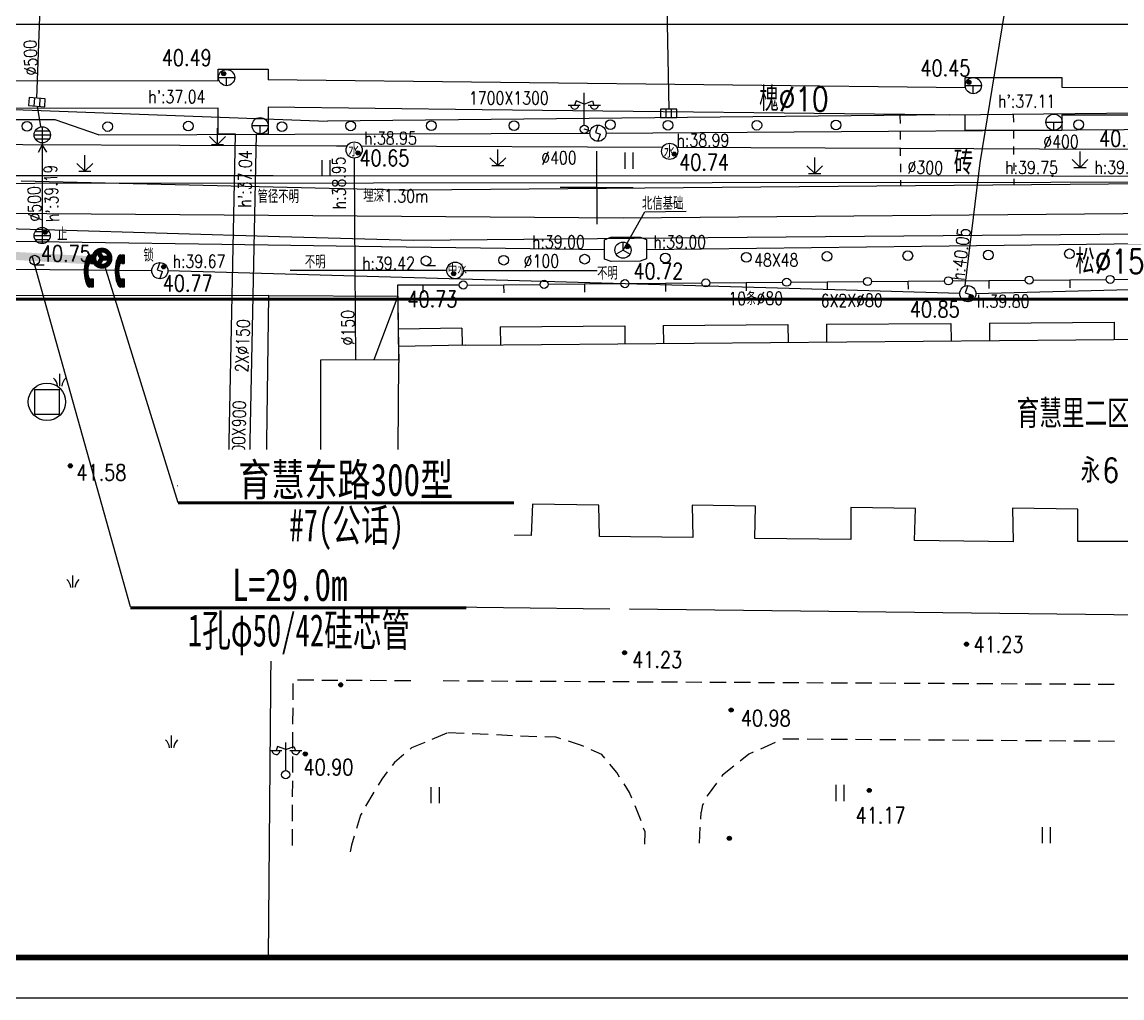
# Model space of a CAD drawing. Header units: inches. Extents: x 505347 to 508499, y 312634 to 313316.
# Drawn here: x 505518.2 to 505586.2, y 312661.5 to 312721.8 of the extents above; entities that cross this region are included whole.
import ezdxf
from ezdxf.enums import TextEntityAlignment as Align
from ezdxf.lldxf.tags import DXFTag

# ---------------------------------------------------------------- set-up
doc = ezdxf.new("R2010")
doc.units = ezdxf.units.IN
doc.header["$LTSCALE"] = 0.5
doc.header["$MEASUREMENT"] = 0
doc.linetypes.add('XX11', pattern=[2, 1, -1])
doc.linetypes.add('XX21', pattern=[3, 2, -1])
for name, color, linetype in [('BJ0', 7, 'Continuous'), ('BJ02', 7, 'Continuous'), ('BJ03', 7, 'Continuous'), ('BJ04', 7, 'Continuous'), ('BJ08', 7, 'Continuous'), ('BJ09', 7, 'Continuous'), ('BJ10', 7, 'Continuous'), ('BZ', 2, 'Continuous'), ('上水井', 4, 'Continuous'), ('上水注记', 4, 'Continuous'), ('上水管线', 4, 'Continuous'), ('上水高程表', 4, 'Continuous'), ('中水井', 151, 'Continuous'), ('中水注记', 151, 'Continuous'), ('中水管线', 151, 'Continuous'), ('中水高程表', 151, 'Continuous'), ('热力井', 40, 'Continuous'), ('热力注记', 40, 'Continuous'), ('热力管线', 40, 'Continuous'), ('热力高程表', 40, 'Continuous'), ('照明井', 193, 'Continuous'), ('照明管线', 193, 'Continuous'), ('燃气注记', 6, 'Continuous'), ('燃气管线', 6, 'Continuous'), ('燃气高程表', 6, 'Continuous'), ('电信井权属', 7, 'Continuous'), ('电信井（北信基础）', 3, 'Continuous'), ('电信注记', 3, 'Continuous'), ('电信管线', 3, 'Continuous'), ('电信规划位置', 1, 'Continuous'), ('电信高程表', 3, 'Continuous'), ('电力井', 1, 'Continuous'), ('电力注记', 1, 'Continuous'), ('电力管线', 1, 'Continuous'), ('电力高程表', 1, 'Continuous'), ('电话亭', 5, 'Continuous'), ('通信人井', 7, 'Continuous'), ('道路红线', 1, 'Continuous'), ('雨水井', 34, 'Continuous'), ('雨水注记', 34, 'Continuous'), ('雨水管线', 34, 'Continuous'), ('雨水高程表', 34, 'Continuous'), ('雨蓖子', 34, 'Continuous')]:
    doc.layers.add(name, color=color, linetype=linetype)
doc.styles.add('HZ', font='simplex.shx', dxfattribs={"bigfont": 'hztxt'})
doc.styles.get("Standard").update_dxf_attribs({"font": 'txt.shx', "bigfont": 'hztxt.shx'})
doc.styles.add('粗宋', font='', dxfattribs={"width": 0.75})
doc.styles.add('细等线', font='txt.shx', dxfattribs={"bigfont": 'ht.shx'})
doc.styles.get('粗宋').set_extended_font_data('SimSun')
doc.linetypes.add('1152', pattern='A,15,-0.9,[138,ltypeshp.shx,S=1,R=0,X=0,Y=-0.5],-0.7,[138,ltypeshp.shx,S=1,R=0,X=0,Y=-0.5],-0.9,0', length=17.5)
tags = doc.linetypes.add('DL', pattern='A,15,-4.925,[130,ltypeshp.shx,S=0.5,R=330,X=-0.15,Y=0.433],0,[130,ltypeshp.shx,S=0.4,R=90,X=0,Y=0],-0.15,[130,ltypeshp.shx,S=0.5,R=150,X=0,Y=-0.433],-4.925,15', length=40).pattern_tags.tags
tags[32:33] = [DXFTag(74, 4), DXFTag(75, 0), DXFTag(340, '0'), DXFTag(46, 1.0), DXFTag(50, 0.0), DXFTag(44, 0.0), DXFTag(45, 0.0)]
tags[30:31] = [DXFTag(74, 4), DXFTag(75, 0), DXFTag(340, '0'), DXFTag(46, 1.0), DXFTag(50, 0.0), DXFTag(44, 0.0), DXFTag(45, 0.0)]
tags[4:5] = [DXFTag(74, 4), DXFTag(75, 0), DXFTag(340, '0'), DXFTag(46, 1.0), DXFTag(50, 0.0), DXFTag(44, 0.0), DXFTag(45, 0.0)]
tags = doc.linetypes.add('DX', pattern='A,15,-5,[130,ltypeshp.shx,S=1,R=330,X=0,Y=0],-5,15', length=40).pattern_tags.tags
tags[16:17] = [DXFTag(74, 4), DXFTag(75, 0), DXFTag(340, '0'), DXFTag(46, 1.0), DXFTag(50, 0.0), DXFTag(44, 0.0), DXFTag(45, 0.0)]
tags[14:15] = [DXFTag(74, 4), DXFTag(75, 0), DXFTag(340, '0'), DXFTag(46, 1.0), DXFTag(50, 0.0), DXFTag(44, 0.0), DXFTag(45, 0.0)]
tags[4:5] = [DXFTag(74, 4), DXFTag(75, 0), DXFTag(340, '0'), DXFTag(46, 1.0), DXFTag(50, 0.0), DXFTag(44, 0.0), DXFTag(45, 0.0)]
tags = doc.linetypes.add('SS', pattern='A,15,-1.9,[130,ltypeshp.shx,S=1,R=330,X=0,Y=0],-1.2,[130,ltypeshp.shx,S=1,R=330,X=0,Y=0],-1.9,15', length=35).pattern_tags.tags
tags[24:25] = [DXFTag(74, 4), DXFTag(75, 0), DXFTag(340, '0'), DXFTag(46, 1.0), DXFTag(50, 0.0), DXFTag(44, 0.0), DXFTag(45, 0.0)]
tags[22:23] = [DXFTag(74, 4), DXFTag(75, 0), DXFTag(340, '0'), DXFTag(46, 1.0), DXFTag(50, 0.0), DXFTag(44, 0.0), DXFTag(45, 0.0)]
tags[4:5] = [DXFTag(74, 4), DXFTag(75, 0), DXFTag(340, '0'), DXFTag(46, 1.0), DXFTag(50, 0.0), DXFTag(44, 0.0), DXFTag(45, 0.0)]
tags = doc.linetypes.add('TRQZ', pattern='A,15,[130,ltypeshp.shx,S=0.6,R=0,X=0,Y=0],-2.5,[133,ltypeshp.shx,S=0.05,R=0,X=0,Y=0],-2.5,[130,ltypeshp.shx,S=0.6,R=0,X=0,Y=0],15', length=35).pattern_tags.tags
tags[28:29] = [DXFTag(74, 4), DXFTag(75, 0), DXFTag(340, '0'), DXFTag(46, 1.0), DXFTag(50, 0.0), DXFTag(44, 0.0), DXFTag(45, 0.0)]

# ---------------------------------------------------------------- blocks, each defined once
blk = doc.blocks.new('B5461')
for q in [(-0.866025, -0.5), (0, 1), (0.866025, -0.5)]:
    blk.add_line((0, 0), q)
blk.add_circle((0, 0), 1)
blk = doc.blocks.new('941')
for p, q in [((-0.5, -1), (-0.5, 1)), ((0.5, -1), (0.5, 1))]:
    blk.add_line(p, q)
blk = doc.blocks.new('BC112')
for p, q in [((-0.49, -0.99), (-0.49, 1.01)), ((0.51, -0.99), (0.51, 1.01))]:
    blk.add_line(p, q)
blk = doc.blocks.new('B954')
at = {"linetype": 'Continuous'}
for p, q in [((0, 0), (0, 2)), ((0, 0), (-0.978957, 0.978957)), ((-0.75, 0), (0.75, 0)), ((0, 0), (0.978957, 0.978957))]:
    blk.add_line(p, q, dxfattribs=at)
blk = doc.blocks.new('B8211')
blk.add_hatch(color=256).paths.add_polyline_path([(0.25, 0, 1), (-0.25, 0, 1)])
blk.add_circle((0, 0), 0.25)
blk = doc.blocks.new('B5502')
blk.add_circle((0, 0), 1)
at = {"style": '细等线'}
blk.add_text('水', height=1.5, dxfattribs=at).set_placement((-0.74, -0.79))
blk = doc.blocks.new('B552')
for p, q in [((0.984668, 0.518566), (-1.015332, 0.518566)), ((-1.015332, 0.518566), (-1.015332, -0.481434)), ((0.984668, -0.481434), (0.984668, 0.518566)), ((-1.015332, -0.481434), (0.984668, -0.481434))]:
    blk.add_line(p, q)
at = {"linetype": 'Continuous'}
for p, q in [((-0.348666, -0.481434), (-0.348666, 0.518566)), ((0.318001, -0.481434), (0.318001, 0.518566))]:
    blk.add_line(p, q, dxfattribs=at)
blk = doc.blocks.new('BC028')
for p, q in [((0, 0.5), (0, 4.5)), ((-1.98, 3), (-0.49, 3)), ((-0.99, 3.5), (-1.19, 3)), ((0, 3.1), (-0.99, 3.5)), ((0, 3.1), (1, 3.5)), ((0.5, 3), (2, 3)), ((1, 3.5), (1.2, 3))]:
    blk.add_line(p, q)
blk.add_circle((0, 0), 0.5)
for centre in [(-1.19, 3), (1.25, 3)]:
    blk.add_arc(centre, 0.5, 179, 0)
blk = doc.blocks.new('B547')
at = {"linetype": 'Continuous'}
for p, q in [((0, 1), (-0.31427, 0.111111)), ((-0.31427, 0.111111), (0.31427, -0.111111)), ((0, -1), (0.31427, -0.111111))]:
    blk.add_line(p, q, dxfattribs=at)
blk.add_circle((0, 0), 1)
blk = doc.blocks.new('B545')
for p, q in [((-1, 0), (1, 0)), ((0, -1), (0, 0))]:
    blk.add_line(p, q)
blk.add_circle((0, 0), 1)
blk = doc.blocks.new('MB9389')
blk.add_lwpolyline([(0, 0), (0, 1.5)])
for centre, start, end in [((-1.856822, -0.19892), 7.057156, 46.873753), ((1.856822, -0.19892), 133.126247, 172.942844)]:
    blk.add_arc(centre, 1.619088, start, end)
blk = doc.blocks.new('35213')
for p, q in [((-1.98, 3), (-0.49, 3)), ((-0.99, 3.5), (-1.19, 3)), ((0, 3.1), (-0.99, 3.5)), ((0, 0.5), (0, 4)), ((0, 3.1), (1, 3.5)), ((0.5, 3), (2, 3)), ((1, 3.5), (1.2, 3))]:
    blk.add_line(p, q)
blk.add_circle((0, 0), 0.5)
for centre in [(-1.19, 3), (1.25, 3)]:
    blk.add_arc(centre, 0.5, 179, 0)
blk = doc.blocks.new('DHT')
for p, q in [((-0.234, 0.739), (-0.277, 0.603)), ((-0.183, 0.85), (-0.234, 0.739)), ((-0.125, 0.932), (-0.183, 0.85)), ((-0.064, 0.983), (-0.125, 0.932)), ((0, 1), (-0.064, 0.983)), ((0, 1), (0, 0.473)), ((0.06, 1), (0.06, 0.473)), ((0.06, 1), (0.21, 1)), ((0.21, 1), (0.21, 0.473)), ((-0.334, 0.274), (-0.346, 0.092)), ((-0.346, 0.092), (-0.346, -0.092)), ((-0.311, 0.446), (-0.334, 0.274)), ((-0.277, 0.603), (-0.311, 0.446)), ((-0.128, 0.129), (-0.133, 0.044)), ((-0.133, 0.044), (-0.133, -0.044)), ((-0.119, 0.211), (-0.128, 0.129)), ((-0.106, 0.285), (-0.119, 0.211)), ((-0.09, 0.349), (-0.106, 0.285)), ((-0.07, 0.402), (-0.09, 0.349)), ((-0.048, 0.441), (-0.07, 0.402)), ((-0.024, 0.465), (-0.048, 0.441)), ((0, 0.473), (-0.024, 0.465)), ((0.06, 0.473), (0.21, 0.473)), ((-0.346, -0.092), (-0.334, -0.274)), ((-0.334, -0.274), (-0.311, -0.446)), ((-0.311, -0.446), (-0.277, -0.603)), ((-0.277, -0.603), (-0.234, -0.739)), ((-0.133, -0.044), (-0.128, -0.129)), ((-0.128, -0.129), (-0.119, -0.211)), ((-0.119, -0.211), (-0.106, -0.285)), ((-0.106, -0.285), (-0.09, -0.349)), ((-0.09, -0.349), (-0.07, -0.402)), ((-0.07, -0.402), (-0.048, -0.441)), ((-0.048, -0.441), (-0.024, -0.465)), ((-0.024, -0.465), (0, -0.473)), ((0, -0.473), (0, -1)), ((0.06, -0.473), (0.06, -1)), ((0.06, -0.473), (0.21, -0.473)), ((0.21, -0.473), (0.21, -1)), ((-0.234, -0.739), (-0.183, -0.85)), ((-0.183, -0.85), (-0.125, -0.932)), ((-0.125, -0.932), (-0.064, -0.983)), ((-0.064, -0.983), (0, -1)), ((0.21, -1), (0.06, -1))]:
    blk.add_line(p, q)
at = {"linetype": 'Continuous'}
for points in [[(-0.234, 0.739), (-0.277, 0.603), (0, 0.473)], [(-0.183, 0.85), (-0.234, 0.739), (0, 0.473)], [(-0.125, 0.932), (-0.183, 0.85), (0, 0.473)], [(-0.064, 0.983), (-0.125, 0.932), (0, 0.473)], [(0, 1), (-0.064, 0.983), (0, 0.473)], [(0.06, 1), (0.06, 0.473), (0.21, 0.473)], [(0.21, 0.473), (0.21, 1), (0.06, 1)], [(-0.334, 0.274), (-0.346, 0.092), (-0.119, 0.211)], [(-0.119, 0.211), (-0.346, 0.092), (-0.128, 0.129)], [(-0.128, 0.129), (-0.346, 0.092), (-0.133, 0.044)], [(-0.346, 0.092), (-0.346, -0.092), (-0.133, 0.044)], [(-0.133, 0.044), (-0.346, -0.092), (-0.133, -0.044)], [(-0.311, 0.446), (-0.334, 0.274), (-0.048, 0.441)], [(-0.048, 0.441), (-0.334, 0.274), (-0.07, 0.402)], [(-0.07, 0.402), (-0.334, 0.274), (-0.09, 0.349)], [(-0.09, 0.349), (-0.334, 0.274), (-0.106, 0.285)], [(-0.106, 0.285), (-0.334, 0.274), (-0.119, 0.211)], [(-0.277, 0.603), (-0.311, 0.446), (0, 0.473)], [(0, 0.473), (-0.311, 0.446), (-0.024, 0.465)], [(-0.024, 0.465), (-0.311, 0.446), (-0.048, 0.441)], [(-0.133, -0.044), (-0.346, -0.092), (-0.128, -0.129)], [(-0.346, -0.092), (-0.334, -0.274), (-0.128, -0.129)], [(-0.128, -0.129), (-0.334, -0.274), (-0.119, -0.211)], [(-0.119, -0.211), (-0.334, -0.274), (-0.106, -0.285)], [(-0.334, -0.274), (-0.311, -0.446), (-0.106, -0.285)], [(-0.106, -0.285), (-0.311, -0.446), (-0.09, -0.349)], [(-0.09, -0.349), (-0.311, -0.446), (-0.07, -0.402)], [(-0.07, -0.402), (-0.311, -0.446), (-0.048, -0.441)], [(-0.048, -0.441), (-0.311, -0.446), (-0.024, -0.465)], [(-0.311, -0.446), (-0.277, -0.603), (-0.024, -0.465)], [(-0.024, -0.465), (-0.277, -0.603), (0, -0.473)], [(0, -0.473), (-0.277, -0.603), (0, -1)], [(-0.277, -0.603), (-0.234, -0.739), (0, -1)], [(0.21, -0.473), (0.06, -0.473), (0.21, -1)], [(0.06, -0.473), (0.06, -1), (0.21, -1)], [(-0.234, -0.739), (-0.183, -0.85), (0, -1)], [(-0.183, -0.85), (-0.125, -0.932), (0, -1)], [(-0.125, -0.932), (-0.064, -0.983), (0, -1)]]:
    blk.add_solid(points, dxfattribs=at)
blk = doc.blocks.new('B5422')
at = {"linetype": 'Continuous'}
for p, q in [((-1, 0), (1, 0)), ((-0.866025, 0.5), (0.866025, 0.5)), ((0, 1), (0, -1)), ((-0.866025, -0.5), (0.866025, -0.5))]:
    blk.add_line(p, q, dxfattribs=at)
blk.add_circle((0, 0), 1, dxfattribs=at)
blk = doc.blocks.new('53214')
blk.add_circle((0, 0), 0.1)
for tag in ['路号', '线号', '点号']:
    blk.add_attdef(tag, (0, 0), '', height=0.00001)
blk = doc.blocks.new('111111')
for p, q in [((518343.576, 303505.111), (518748.576, 303505.111)), ((518331.076, 303502.611), (518751.076, 303502.611))]:
    blk.add_line(p, q)
at = {"const_width": 0.35}
blk.add_lwpolyline([(518343.576, 303648.561), (518748.576, 303648.561), (518748.576, 303505.111), (518343.576, 303505.111)], close=True, dxfattribs=at)
blk = doc.blocks.new('5656')
at = {"layer": '通信人井', "color": 0, "const_width": 0.6, "elevation": -9959.29}
blk.add_lwpolyline([(513203.83, 303411.73), (513203.83, 303411.8), (513203.82, 303411.86), (513203.81, 303411.92), (513203.79, 303411.98), (513203.77, 303412.04), (513203.75, 303412.1), (513203.72, 303412.16), (513203.69, 303412.21), (513203.66, 303412.26), (513203.62, 303412.32), (513203.58, 303412.36), (513203.54, 303412.41), (513203.5, 303412.45), (513203.45, 303412.49), (513203.4, 303412.53), (513203.34, 303412.56), (513203.29, 303412.6), (513203.23, 303412.62), (513203.17, 303412.65), (513203.11, 303412.67), (513203.05, 303412.68), (513202.99, 303412.69), (513202.93, 303412.7), (513202.87, 303412.71), (513202.8, 303412.71), (513202.74, 303412.7), (513202.68, 303412.69), (513202.62, 303412.68), (513202.56, 303412.67), (513202.5, 303412.65), (513202.44, 303412.63), (513202.38, 303412.6), (513202.33, 303412.57), (513202.27, 303412.54), (513202.22, 303412.5), (513202.17, 303412.46), (513202.13, 303412.42), (513202.08, 303412.37), (513202.04, 303412.32), (513202.01, 303412.27), (513201.97, 303412.22), (513201.94, 303412.16), (513201.92, 303412.11), (513201.89, 303412.05), (513201.87, 303411.99), (513201.86, 303411.93), (513201.84, 303411.87), (513201.84, 303411.8), (513201.83, 303411.74), (513201.83, 303411.68), (513201.84, 303411.62), (513201.84, 303411.55), (513201.85, 303411.49), (513201.87, 303411.43), (513201.89, 303411.37), (513201.91, 303411.31), (513201.94, 303411.26), (513201.97, 303411.2), (513202, 303411.15), (513202.04, 303411.1), (513202.08, 303411.05), (513202.12, 303411), (513202.17, 303410.96), (513202.22, 303410.92), (513202.27, 303410.88), (513202.32, 303410.85), (513202.37, 303410.82), (513202.43, 303410.79), (513202.49, 303410.77), (513202.55, 303410.75), (513202.61, 303410.73), (513202.67, 303410.72), (513202.73, 303410.71), (513202.8, 303410.71), (513202.86, 303410.71), (513202.92, 303410.71), (513202.98, 303410.72), (513203.05, 303410.73), (513203.11, 303410.74), (513203.17, 303410.76), (513203.22, 303410.79), (513203.28, 303410.81), (513203.34, 303410.84), (513203.39, 303410.88), (513203.44, 303410.91), (513203.49, 303410.95), (513203.54, 303411), (513203.58, 303411.04), (513203.62, 303411.09), (513203.66, 303411.14), (513203.69, 303411.19), (513203.72, 303411.25), (513203.75, 303411.3), (513203.77, 303411.36), (513203.79, 303411.42), (513203.81, 303411.48), (513203.82, 303411.55), (513203.83, 303411.61), (513203.83, 303411.67)], close=True, dxfattribs=at)
for points in [[(513203.78, 303411.7), (513202.83, 303411.71), (513202.35, 303412.52)], [(513202.83, 303411.71), (513202.34, 303410.89)]]:
    blk.add_lwpolyline(points, dxfattribs=at)
blk = doc.blocks.new('A$C23F021E1')
at = {"color": 255}
blk.add_wipeout([(0, 6.569), (20.762, 6.569), (20.762, 0), (0, 0)], dxfattribs=at).dxf.layer = 'BZ'
at = {"layer": 'BZ', "color": 0, "const_width": 0.2}
blk.add_lwpolyline([(0, 3.285), (20.762, 3.285)], dxfattribs=at)
at = {"layer": 'BZ', "style": '粗宋', "width": 0.75, "flags": 8}
for tag, p in [('X=', (10.365, 3.712)), ('Y=', (10.426, 0.898))]:
    blk.add_attdef(tag, text='', height=2, dxfattribs=at).set_placement(p, align=Align.CENTER)

msp = doc.modelspace()

# ---------------------------------------------------------------- linework, layer by layer
for p, q in [((505518.948, 312699.11), (505520.48, 312699.11)), ((505518.948, 312697.578), (505518.948, 312699.11)), ((505520.48, 312697.578), (505520.48, 312699.11)), ((505518.948, 312697.578), (505520.48, 312697.578))]:
    msp.add_line(p, q)
at = {"const_width": 0.5, "elevation": 82.3}
msp.add_lwpolyline([(505496.469, 312708.608), (505522.615, 312707.083)], dxfattribs=at)
at = {"color": 1, "const_width": 0.2, "elevation": 82.3}
msp.add_lwpolyline([(505828.45, 312704.696), (505428.806, 312704.696)], dxfattribs=at)
msp.add_circle((505519.704, 312698.35), 1.157)
at = {"layer": 'BJ0'}
for q in [(505553.696, 312713.84, 82.3), (505551.446, 312711.59, 82.3), (505553.696, 312709.34, 82.3), (505555.946, 312711.59, 82.3)]:
    msp.add_line((505553.696, 312711.59, 82.3), q, dxfattribs=at)
at = {"layer": 'BJ02', "linetype": 'Continuous'}
for p, q in [((505541.386, 312690.191, 82.3), (505541.454, 312700.784, 82.3)), ((505549.734, 312692.033, 82.3), (505549.639, 312690.096, 82.3)), ((505553.829, 312691.97, 82.3), (505549.734, 312692.033, 82.3)), ((505553.86, 312690.033, 82.3), (505553.829, 312691.97, 82.3)), ((505559.606, 312691.97, 82.3), (505559.637, 312689.97, 82.3)), ((505563.51, 312691.906, 82.3), (505559.606, 312691.97, 82.3)), ((505563.478, 312689.906, 82.3), (505563.51, 312691.906, 82.3)), ((505569.414, 312691.811, 82.3), (505569.414, 312689.843, 82.3)), ((505573.414, 312691.748, 82.3), (505569.414, 312691.811, 82.3)), ((505573.35, 312689.78, 82.3), (505573.414, 312691.748, 82.3)), ((505579.413, 312691.78, 82.3), (505579.445, 312689.685, 82.3)), ((505583.444, 312691.716, 82.3), (505579.413, 312691.78, 82.3)), ((505583.444, 312689.716, 82.3), (505583.444, 312691.716, 82.3)), ((505549.639, 312690.096, 82.3), (505541.386, 312690.191, 82.3)), ((505559.637, 312689.97, 82.3), (505553.86, 312690.033, 82.3)), ((505569.414, 312689.843, 82.3), (505563.478, 312689.906, 82.3)), ((505579.445, 312689.685, 82.3), (505573.35, 312689.78, 82.3)), ((505590.205, 312689.717, 82.3), (505583.444, 312689.716, 82.3)), ((505533.164, 312685.334, 82.3), (505533.164, 312685.334, 82.3))]:
    msp.add_line(p, q, dxfattribs=at)
at = {"layer": 'BJ02', "linetype": 'Continuous', "elevation": 82.3}
for points in [[(505555.691, 312705.657), (505560.191, 312705.696)], [(505560.691, 312705.7), (505565.191, 312705.739)], [(505562.941, 312705.72), (505562.945, 312705.22)], [(505565.691, 312705.744), (505570.19, 312705.783)], [(505567.94, 312705.763), (505567.945, 312705.263)], [(505570.69, 312705.787), (505575.19, 312705.826)], [(505572.94, 312705.806), (505572.945, 312705.306)], [(505575.69, 312705.83), (505580.19, 312705.869)], [(505577.94, 312705.85), (505577.944, 312705.35)], [(505580.69, 312705.873), (505585.19, 312705.912)], [(505582.94, 312705.893), (505582.944, 312705.393)], [(505585.69, 312705.917), (505590.19, 312705.956)], [(505541.39, 312704.89), (505541.393, 312705.588), (505545.195, 312705.572)], [(505542.945, 312705.582), (505542.943, 312705.082)], [(505545.691, 312705.57), (505550.191, 312705.609)], [(505547.941, 312705.59), (505547.946, 312705.09)], [(505550.691, 312705.614), (505555.191, 312705.653)], [(505552.941, 312705.633), (505552.945, 312705.133)], [(505557.941, 312705.676), (505557.945, 312705.176)]]:
    msp.add_lwpolyline(points, dxfattribs=at)
at = {"layer": 'BJ02', "linetype": 'Continuous', "elevation": 82.3, "flags": 128}
for points in [[(505533.419, 312704.923), (505512.691, 312704.891)], [(505541.39, 312704.888), (505539.926, 312700.954)], [(505533.164, 312685.334), (505536.624, 312693.334)], [(505533.577, 312685.334), (505533.387, 312663.999)], [(505541.354, 312685.715), (505554.513, 312685.56)], [(505555.713, 312685.546), (505592.713, 312685.113), (505592.713, 312682.669), (505603.696, 312682.744)]]:
    msp.add_lwpolyline(points, dxfattribs=at)
at = {"layer": 'BJ02', "linetype": 'Continuous', "elevation": 82.3}
msp.add_lwpolyline([(505533.164, 312685.334), (505533.419, 312704.923), (505541.39, 312704.89), (505541.414, 312702.856), (505541.45, 312700.952), (505536.625, 312700.922), (505536.624, 312689.239), (505541.386, 312689.239), (505541.354, 312685.397)], close=True, dxfattribs=at)
at = {"layer": 'BJ02'}
for points, elevation in [([(505541.393, 312703.955), (505541.454, 312700.784)], 82.3), ([(505547.733, 312702.986), (505555.435, 312703.042)], 123.797), ([(505547.733, 312702.986), (505547.742, 312701.874)], 123.797), ([(505555.435, 312703.042), (505555.445, 312701.942)], 123.797), ([(505557.815, 312703.063), (505565.518, 312703.119)], 123.797), ([(505557.815, 312703.063), (505557.825, 312701.963)], 123.797), ([(505565.518, 312703.119), (505565.527, 312702.03)], 123.797), ([(505567.898, 312703.14), (505575.6, 312703.196)], 123.797), ([(505567.898, 312703.14), (505567.907, 312702.051)], 123.797), ([(505575.6, 312703.196), (505575.61, 312702.118)], 123.797), ([(505577.98, 312703.216), (505585.683, 312703.272)], 123.797), ([(505577.98, 312703.216), (505577.99, 312702.139)], 123.797), ([(505585.683, 312703.272), (505585.692, 312702.207)], 123.797), ([(505545.353, 312702.907), (505541.414, 312702.831)], 124.406), ([(505545.353, 312702.907), (505545.374, 312701.852)], 124.406), ([(505545.572, 312701.855), (505541.434, 312701.776)], 123.726), ([(505545.572, 312701.855), (505592.757, 312702.269)], 123.726)]:
    msp.add_lwpolyline(points, dxfattribs=dict(at, elevation=elevation))
at = {"layer": 'BJ02', "linetype": 'Continuous'}
for centre in [(505545.445, 312705.571, 82.3), (505550.441, 312705.611, 82.3), (505555.441, 312705.655, 82.3), (505560.441, 312705.698, 82.3), (505565.441, 312705.741, 82.3), (505570.44, 312705.785, 82.3), (505575.44, 312705.828, 82.3), (505580.44, 312705.871, 82.3), (505585.44, 312705.915, 82.3)]:
    msp.add_circle(centre, 0.25, dxfattribs=at)
at = {"layer": 'BJ04'}
for points, elevation in [([(505512.126, 312716.623), (505537.044, 312715.707)], 82.3), ([(505575.481, 312716.084), (505537.044, 312715.707)], 122.749)]:
    msp.add_lwpolyline(points, dxfattribs=dict(at, elevation=elevation))
at = {"layer": 'BJ04', "elevation": 122.749}
msp.add_lwpolyline([(505575.481, 312716.084), (505622.171, 312716.591, -0.230021), (505624.89, 312715.306, -0.175645), (505625.966, 312712.158)], format="xyb", dxfattribs=at)
at = {"layer": 'BJ04', "linetype": 'XX11', "elevation": 122.749}
for points in [[(505572.446, 312716.054), (505572.484, 312711.691)], [(505579.453, 312716.127), (505579.491, 312711.752)]]:
    msp.add_lwpolyline(points, dxfattribs=at)
at = {"layer": 'BJ04', "linetype": 'Continuous'}
for points, elevation in [([(505518.111, 312712.013), (505542.339, 312711.428)], 123.079), ([(505625.966, 312712.158), (505542.339, 312711.428)], 122.749), ([(505520.19, 312708.953), (505512.579, 312709.17)], 82.3), ([(505534.079, 312708.556), (505520.19, 312708.953)], 82.3), ([(505542.366, 312708.32), (505534.079, 312708.556)], 82.3), ([(505560.575, 312708.479), (505542.366, 312708.32)], 122.852), ([(505625.994, 312709.05), (505560.575, 312708.479)], 122.852)]:
    msp.add_lwpolyline(points, dxfattribs=dict(at, elevation=elevation))
at = {"layer": 'BJ04', "linetype": 'XX21', "elevation": 82.3, "flags": 128}
for points in [[(505534.909, 312680.93), (505534.904, 312679.93)], [(505536.197, 312681.136), (505535.197, 312681.141)], [(505537.541, 312681.128), (505536.697, 312681.133)], [(505539.197, 312681.12), (505537.541, 312681.128)], [(505540.697, 312681.112), (505539.697, 312681.117)], [(505542.197, 312681.104), (505541.197, 312681.109)], [(505545.197, 312681.088), (505544.197, 312681.093)], [(505546.697, 312681.08), (505545.697, 312681.085)], [(505548.196, 312681.072), (505547.197, 312681.077)], [(505549.696, 312681.064), (505548.696, 312681.069)], [(505551.196, 312681.056), (505550.196, 312681.061)], [(505552.696, 312681.048), (505551.696, 312681.053)], [(505554.196, 312681.04), (505553.196, 312681.045)], [(505555.696, 312681.032), (505554.696, 312681.037)], [(505557.196, 312681.024), (505556.196, 312681.029)], [(505558.696, 312681.016), (505557.696, 312681.021)], [(505560.196, 312681.008), (505559.196, 312681.013)], [(505561.696, 312681), (505560.696, 312681.005)], [(505563.196, 312680.992), (505562.196, 312680.997)], [(505564.696, 312680.984), (505563.696, 312680.989)], [(505566.196, 312680.976), (505565.196, 312680.981)], [(505567.696, 312680.968), (505566.696, 312680.973)], [(505569.196, 312680.96), (505568.196, 312680.965)], [(505570.696, 312680.952), (505569.696, 312680.957)], [(505572.196, 312680.944), (505571.196, 312680.949)], [(505573.696, 312680.936), (505572.696, 312680.941)], [(505575.196, 312680.928), (505574.196, 312680.933)], [(505578.196, 312680.912), (505575.196, 312680.928)], [(505579.696, 312680.904), (505578.696, 312680.909)], [(505581.196, 312680.896), (505580.196, 312680.901)], [(505582.696, 312680.888), (505581.696, 312680.893)], [(505584.196, 312680.88), (505583.196, 312680.885)], [(505585.696, 312680.872), (505584.696, 312680.877)], [(505534.901, 312679.43), (505534.896, 312678.43)], [(505534.894, 312677.93), (505534.889, 312676.93)], [(505543.52, 312677.492), (505544.441, 312677.881)], [(505544.496, 312677.905), (505545.495, 312677.862)], [(505545.994, 312677.84), (505546.993, 312677.797)], [(505543.06, 312677.297), (505542.242, 312676.952), (505542.156, 312676.879)], [(505547.493, 312677.776), (505548.492, 312677.733)], [(505548.991, 312677.712), (505549.991, 312677.669)], [(505551.474, 312677.519), (505551.162, 312677.619), (505550.49, 312677.647)], [(505552.896, 312677.045), (505552.749, 312677.112), (505551.95, 312677.367)], [(505563.834, 312676.907), (505564.744, 312677.321)], [(505565.2, 312677.524), (505566.2, 312677.518)], [(505566.7, 312677.514), (505567.7, 312677.507)], [(505568.2, 312677.504), (505569.2, 312677.497)], [(505569.7, 312677.493), (505570.7, 312677.486)], [(505571.2, 312677.483), (505572.2, 312677.476)], [(505572.7, 312677.473), (505573.7, 312677.466)], [(505574.2, 312677.462), (505577.2, 312677.442)], [(505577.2, 312677.442), (505578.2, 312677.435)], [(505578.7, 312677.431), (505579.7, 312677.424)], [(505580.2, 312677.421), (505581.2, 312677.414)], [(505581.7, 312677.41), (505582.7, 312677.404)], [(505583.2, 312677.4), (505584.2, 312677.393)], [(505584.7, 312677.39), (505585.7, 312677.383)], [(505541.775, 312676.555), (505541.195, 312676.063), (505541.051, 312675.873)], [(505554.19, 312676.332), (505554.019, 312676.54), (505553.352, 312676.84)], [(505563.379, 312676.7), (505563.097, 312676.572), (505562.559, 312676.14)], [(505534.887, 312676.43), (505534.882, 312675.43)], [(505555.115, 312675.154), (505554.939, 312675.429), (505554.509, 312675.947)], [(505562.169, 312675.826), (505561.478, 312675.271), (505561.41, 312675.18)], [(505540.748, 312675.474), (505540.401, 312675.016), (505540.186, 312674.649)], [(505534.879, 312674.93), (505534.874, 312673.93)], [(505555.863, 312673.86), (505555.733, 312674.191), (505555.385, 312674.733)], [(505561.11, 312674.78), (505560.526, 312674.001), (505560.514, 312673.978)], [(505539.428, 312673.355), (505539.933, 312674.218)], [(505534.872, 312673.43), (505534.867, 312672.43)], [(505556.047, 312673.394), (505556.414, 312672.464)], [(505560.291, 312673.531), (505560.24, 312673.429), (505560.147, 312672.98)], [(505539.175, 312672.924), (505539.099, 312672.793), (505538.847, 312671.982)], [(505560.044, 312671.062), (505560.147, 312672.98)], [(505534.865, 312671.93), (505534.86, 312670.93)], [(505556.673, 312671.016), (505556.685, 312671.778), (505556.597, 312671.999)], [(505538.699, 312671.505), (505538.528, 312670.952), (505538.462, 312670.536)]]:
    msp.add_lwpolyline(points, dxfattribs=at)
at = {"layer": 'BJ09', "linetype": 'Continuous', "flags": 128}
for points, elevation in [([(505518.937, 312706.81), (505519.537, 312706.81)], 82.3), ([(505543.139, 312706.767), (505543.739, 312706.767)], 122.437)]:
    msp.add_lwpolyline(points, dxfattribs=dict(at, elevation=elevation))
at = {"layer": 'BJ09', "linetype": 'Continuous'}
for centre in [(505518.475, 312715.378, 82.3), (505523.466, 312715.364, 82.3), (505528.449, 312715.392, 82.3), (505534.232, 312715.355, 82.3), (505538.487, 312715.406, 82.3), (505543.476, 312715.414, 82.3), (505548.587, 312715.423, 82.3), (505554.54, 312715.483, 82.3), (505558.102, 312715.447, 82.3), (505563.598, 312715.448, 82.3), (505568.485, 312715.456, 82.3), (505583.494, 312715.482, 82.3), (505577.911, 312707.42, 82.3), (505582.926, 312707.498, 82.3), (505518.942, 312707.106, 82.3), (505543.144, 312707.063, 122.437), (505547.944, 312707.104, 82.3), (505552.949, 312707.166, 82.3), (505557.934, 312707.236, 82.3), (505562.941, 312707.281, 82.3), (505567.937, 312707.336, 82.3), (505572.932, 312707.381, 82.3)]:
    msp.add_circle(centre, 0.3, dxfattribs=at)
at = {"layer": '上水管线', "linetype": 'SS', "ltscale": 0.6, "elevation": 82.3}
for points in [[(505508.502, 312714.305), (505537.618, 312714.179)], [(505537.618, 312714.179), (505538.276, 312714.176)], [(505538.703, 312714.164), (505538.703, 312714.175)], [(505539.13, 312714.173), (505557.78, 312714.093)], [(505558.636, 312714.089), (505577.012, 312714.01)], [(505577.012, 312714.01), (505581.079, 312713.992)], [(505581.079, 312713.992), (505589.088, 312713.958)], [(505538.705, 312713.415), (505538.73, 312709.48)], [(505538.73, 312709.48), (505538.784, 312700.935)]]:
    msp.add_lwpolyline(points, dxfattribs=at)
at = {"layer": '中水井'}
msp.add_circle((505544.941, 312706.472, 82.3), 0.515, dxfattribs=at)
at = {"layer": '中水管线', "linetype": 'SS', "ltscale": 0.6}
for points, elevation in [([(505518.949, 312711.854), (505467.067, 312711.804)], 122.741), ([(505623.65, 312711.956), (505518.949, 312711.854)], 122.741), ([(505544.46, 312706.472), (505534.749, 312706.472)], 82.3), ([(505545.431, 312706.472), (505553.729, 312706.472)], 82.3)]:
    msp.add_lwpolyline(points, dxfattribs=dict(at, elevation=elevation))
at = {"layer": '热力管线'}
for p, q in [((505530.287, 312718.197, 82.3), (505473.611, 312718.085, 82.3)), ((505576.474, 312717.766, 82.3), (505533.386, 312718.257, 82.3)), ((505582.46, 312717.792, 82.3), (505603.696, 312717.771, 82.3)), ((505530.287, 312716.497, 82.3), (505473.611, 312716.385, 82.3)), ((505546.612, 312716.406, 82.3), (505533.386, 312716.557, 82.3)), ((505576.474, 312716.066, 82.3), (505546.612, 312716.406, 82.3)), ((505582.46, 312716.092, 82.3), (505603.696, 312716.071, 82.3))]:
    msp.add_line(p, q, dxfattribs=at)
for points, elevation in [([(505501.368, 312721.69), (505633.932, 312721.683)], 82.3), ([(505530.287, 312718.197), (505530.287, 312718.909), (505533.386, 312718.909), (505533.386, 312718.257)], 82.3), ([(505576.474, 312717.766), (505576.474, 312718.393), (505582.46, 312718.393), (505582.46, 312717.792)], 82.3), ([(505531.359, 312714.899), (505530.287, 312714.899), (505530.287, 312716.497)], 82.3), ([(505533.386, 312716.557), (505533.386, 312714.899), (505532.659, 312714.899)], 82.3), ([(505582.46, 312716.092), (505582.46, 312715.124), (505576.474, 312715.124), (505576.474, 312716.066)], 82.3), ([(505530.694, 312682.914), (505531.359, 312714.899)], 82.3), ([(505531.995, 312682.914), (505532.659, 312714.899)], 82.3), ([(505555.323, 312709.695), (505495.016, 312710.145)], 82.3), ([(505621.898, 312710.273), (505555.323, 312709.695)], 122.88)]:
    msp.add_lwpolyline(points, dxfattribs=dict(at, elevation=elevation))
at = {"layer": '照明管线', "elevation": 82.3}
for points in [[(505522.898, 312714.851), (505520.213, 312715.789), (505516.895, 312715.78)], [(505554.266, 312714.954), (505595.04, 312715.24)], [(505522.898, 312714.851), (505553.258, 312714.959)], [(505553.287, 312715.091), (505552.928, 312715.194)]]:
    msp.add_lwpolyline(points, dxfattribs=at)
at = {"layer": '燃气管线', "linetype": 'TRQZ'}
for p, q in [((505492.723, 312712.342, 82.3), (505533.682, 312712.332, 82.3)), ((505533.682, 312712.332, 82.3), (505581.866, 312712.32, 82.3)), ((505581.866, 312712.32, 82.3), (505627.674, 312712.134, 82.3))]:
    msp.add_line(p, q, dxfattribs=at)
msp.add_point((505581.866, 312712.32, 82.3), dxfattribs=at)
at = {"layer": '电信井权属', "elevation": 123.024}
msp.add_lwpolyline([(505555.323, 312707.725), (505556.667, 312710.102), (505559.226, 312710.125)], dxfattribs=at)
at = {"layer": '电信管线', "linetype": 'DX', "elevation": 82.3}
msp.add_lwpolyline([(505554.177, 312708.368), (505554.572, 312708.523), (505556.376, 312708.536), (505556.774, 312708.388), (505556.783, 312707.194), (505556.385, 312707.04), (505554.584, 312707.025), (505554.181, 312707.168)], close=True, dxfattribs=at)
for points in [[(505623.104, 312708.549), (505573.776, 312707.949)], [(505519.025, 312708.23), (505511.495, 312708.335)], [(505533.378, 312708.03), (505519.025, 312708.23)], [(505540.387, 312707.933), (505533.378, 312708.03)], [(505554.179, 312707.741), (505540.387, 312707.933)], [(505573.776, 312707.949), (505556.779, 312707.743)]]:
    msp.add_lwpolyline(points, dxfattribs=at)
at = {"layer": '电力管线', "linetype": 'DL'}
for points, elevation in [([(505577.406, 312713.127), (505579.497, 312726.034)], 123.149), ([(505576.482, 312705.509), (505577.406, 312713.127)], 123.149), ([(505526.186, 312706.45), (505515.657, 312706.556)], 82.3), ([(505565.599, 312705.349), (505527.184, 312706.44)], 82.3), ([(505577.138, 312705.048), (505604.856, 312705.772)], 82.3), ([(505576.141, 312705.049), (505565.599, 312705.349)], 82.3)]:
    msp.add_lwpolyline(points, dxfattribs=dict(at, elevation=elevation))
at = {"layer": '道路红线'}
msp.add_line((505428.806, 312704.696, 82.3), (505828.45, 312704.696, 82.3), dxfattribs=at)
at = {"layer": '雨水管线', "elevation": 82.3}
for points in [[(505519.087, 312717.123), (505519.39, 312725.527)], [(505557.981, 312724.914), (505558.152, 312716.421)], [(505519.331, 312715.358), (505519.122, 312716.618)], [(505519.179, 312713.774), (505519.414, 312714.214), (505519.679, 312713.788)], [(505519.415, 312714.336), (505519.408, 312709.12)]]:
    msp.add_lwpolyline(points, dxfattribs=at)

# ---------------------------------------------------------------- block references
msp.add_blockref('111111', (-12917.139, 9158.888, 82.3))
at = {"layer": 'BJ03', "linetype": 'Continuous', "xscale": 0.5, "yscale": 0.5, "zscale": 0.5}
for name, p in [('BC028', (505552.928, 312715.194, 82.3)), ('35213', (505534.465, 312675.301, 82.3))]:
    msp.add_blockref(name, p, dxfattribs=at)
at = {"layer": 'BJ08', "xscale": 0.5, "yscale": 0.5, "zscale": 0.5}
for p in [(505530.636, 312718.628, 122.79), (505576.711, 312718.093, 122.75), (505538.939, 312713.736, 122.95), (505558.492, 312713.66, 123.04), (505519.593, 312708.821, 123.05), (505555.585, 312707.938, 123.02), (505526.915, 312706.693, 123.07), (505544.852, 312706.265, 82.3), (505576.848, 312704.857, 123.15), (505521.152, 312694.394, 123.89), (505576.559, 312683.368, 123.53), (505555.416, 312682.837, 123.53), (505537.872, 312680.857, 123.32), (505562.008, 312679.293, 123.28), (505535.68, 312676.587, 123.2), (505570.545, 312674.328, 123.47), (505561.897, 312671.37, 123.46)]:
    msp.add_blockref('B8211', p, dxfattribs=at)
at = {"layer": 'BJ09', "xscale": 0.5, "yscale": 0.5, "zscale": 0.5}
for name, p in [('B954', (505530.25, 312714.262, 82.3)), ('B954', (505547.579, 312712.947, 82.3)), ('B954', (505522.052, 312712.599, 82.3)), ('B954', (505567.174, 312712.452, 122.749)), ('B954', (505583.578, 312712.83, 122.749)), ('MB9389', (505520.493, 312699.32, 82.3)), ('MB9389', (505528.161, 312692.679, 82.3)), ('MB9389', (505521.309, 312686.873, 82.3)), ('MB9389', (505527.41, 312676.969, 82.3))]:
    msp.add_blockref(name, p, dxfattribs=at)
at = {"layer": 'BJ09', "linetype": 'Continuous', "xscale": 0.5, "yscale": 0.5, "zscale": 0.5}
for name, p in [('BC112', (505536.962, 312712.79, 82.3)), ('BC112', (505555.702, 312713.251, 82.3)), ('941', (505543.718, 312674.039, 82.3)), ('BC112', (505568.748, 312674.16, 82.3)), ('BC112', (505581.507, 312671.558, 82.3))]:
    msp.add_blockref(name, p, dxfattribs=at)
at = {"layer": '上水井', "xscale": 0.5, "yscale": 0.5, "zscale": 0.5}
for p in [(505538.702, 312713.915, 163.615), (505558.207, 312713.832, 123.042)]:
    msp.add_blockref('B5502', p, dxfattribs=at)
at = {"layer": '热力井', "xscale": 0.5, "yscale": 0.5, "zscale": 0.5}
for p in [(505530.812, 312718.39, 122.794), (505576.979, 312717.895, 122.751), (505532.886, 312715.421, 122.794), (505581.967, 312715.637, 122.725)]:
    msp.add_blockref('B545', p, dxfattribs=at)
at = {"layer": '照明井', "xscale": 0.5, "yscale": 0.5, "zscale": 0.5}
msp.add_blockref('B547', (505553.775, 312714.951, 122.918), dxfattribs=at)
at = {"layer": '燃气高程表'}
ref = msp.add_blockref('53214', (505581.866, 312712.32, 82.3), dxfattribs=dict(at, xscale=0.5, yscale=0.5, zscale=0.5))
ref.add_attrib('路号', '97-5008', (505581.866, 312712.32, 53296.3), dxfattribs={"layer": '0', "height": 0.000005})
ref.add_attrib('线号', '1', (505581.866, 312712.32, 53296.3), dxfattribs={"layer": '0', "height": 0.000005})
ref.add_attrib('点号', '19', (505581.866, 312712.32, 53296.3), dxfattribs={"layer": '0', "height": 0.000005})
at = {"layer": '电信井（北信基础）', "xscale": 0.5, "yscale": 0.5, "zscale": 0.5}
msp.add_blockref('B5461', (505555.323, 312707.725, 123.024), dxfattribs=at)
at = {"layer": '电力井', "xscale": 0.5, "yscale": 0.5, "zscale": 0.5}
for p in [(505526.686, 312706.455, 164.18), (505576.639, 312705.035, 123.149)]:
    msp.add_blockref('B547', p, dxfattribs=at)
at = {"layer": '电话亭'}
for p in [(505522.362, 312706.434, 164.18), (505524.271, 312706.434, 164.18)]:
    msp.add_blockref('DHT', p, dxfattribs=at)
at = {"layer": '通信人井', "linetype": 'Continuous', "xscale": 0.5, "yscale": 0.5, "zscale": 0.5}
msp.add_blockref('5656', (248921.692, 161001.374, 4979.645), dxfattribs=at)
at = {"layer": '雨水井', "xscale": 0.5, "yscale": 0.5, "zscale": 0.5}
for p in [(505519.415, 312714.85, 123.048), (505519.408, 312708.627, 123.048)]:
    msp.add_blockref('B5422', p, dxfattribs=at)
at = {"layer": '雨蓖子', "xscale": 0.500000000000009, "yscale": 0.5, "zscale": 0.5, "rotation": 175.9626301513948}
msp.add_blockref('B552', (505519.079, 312716.882, 122.787), dxfattribs=at)
at = {"layer": '雨蓖子', "xscale": 0.5, "yscale": 0.5, "zscale": 0.5}
msp.add_blockref('B552', (505558.157, 312716.171, 122.763), dxfattribs=at)

# ---------------------------------------------------------------- texts
at = {"layer": 'BJ08', "style": 'HZ', "width": 0.8}
for s, p in [('40.49', (505526.806, 312719.12, 122.79)), ('40.45', (505573.711, 312718.479, 122.75)), ('40.59', (505584.755, 312714.123, 122.89)), ('40.65', (505539.028, 312712.921, 122.95)), ('40.74', (505558.795, 312712.656, 123.04)), ('40.75', (505519.332, 312707.016, 123.05)), ('40.72', (505555.964, 312705.93, 123.02)), ('40.77', (505526.863, 312705.177, 123.07)), ('40.73', (505541.994, 312704.201, 123.03)), ('40.85', (505573.055, 312703.579, 123.15)), ('41.58', (505521.529, 312693.476, 123.89)), ('41.23', (505576.999, 312682.848, 123.53)), ('41.23', (505555.892, 312681.909, 123.53)), ('40.98', (505562.606, 312678.3, 123.28)), ('40.90', (505535.568, 312675.268, 123.2)), ('41.17', (505569.703, 312672.291, 123.47))]:
    msp.add_text(s, height=1, dxfattribs=at).set_placement(p)
at = {"layer": 'BJ10', "linetype": 'Continuous', "style": 'HZ', "width": 0.8}
for s, height, p in [('槐%%c10', 1.5, (505563.747, 312716.314, 82.3)), ('砖', 1.5, (505575.772, 312712.389, 82.3)), ('松%%c15', 1.5, (505583.288, 312706.276, 82.3)), ('育慧里二区12#', 1.75, (505579.66, 312696.735, 82.3)), ('永', 1.5, (505583.625, 312693.357, 82.3)), ('6', 1.5, (505584.965, 312693.371, 82.3))]:
    msp.add_text(s, height=height, dxfattribs=at).set_placement(p)
at = {"layer": '上水注记', "style": 'HZ', "width": 0.8}
for s, rotation, p in [('%%c400', 0.29794, (505581.306, 312714.018, 82.3)), ('%%c400', 0.29794, (505550.264, 312713.025, 82.3)), ('%%c150', 90.29794, (505538.716, 312701.834, 82.3))]:
    msp.add_text(s, height=0.8, rotation=rotation, dxfattribs=at).set_placement(p)
at = {"layer": '上水高程表', "style": 'HZ', "width": 0.8}
for s, p in [('h:38.95', (505539.311, 312714.245, 82.3)), ('h:38.99', (505558.632, 312714.114, 82.3))]:
    msp.add_text(s, height=0.8, dxfattribs=at).set_placement(p)
msp.add_text('h:38.95', height=0.8, rotation=90.76759, dxfattribs=at).set_placement((505538.186, 312710.255, 163.858))
at = {"layer": '中水井', "style": 'HZ', "width": 0.8}
msp.add_text('中水', height=0.5693, dxfattribs=at).set_placement((505544.485, 312706.207, 82.3))
at = {"layer": '中水注记', "style": 'HZ', "width": 0.8}
for s, rotation, p in [('管径不明', 359.59925, (505532.726, 312710.649, 42.258)), ('埋深1.30m', 359.59925, (505539.261, 312710.695, 42.258)), ('不明', 0.45824, (505535.656, 312706.59, 82.3)), ('%%c100', 0.45824, (505549.182, 312706.641, 82.3)), ('不明', 0.45824, (505553.721, 312705.894, 82.3))]:
    msp.add_text(s, height=0.8, rotation=rotation, dxfattribs=at).set_placement(p)
at = {"layer": '中水高程表', "style": 'HZ', "width": 0.8}
msp.add_text('h:39.42', height=0.8, dxfattribs=at).set_placement((505539.192, 312706.508, 82.3))
at = {"layer": '热力注记', "style": 'HZ', "width": 0.8}
msp.add_text('1700X1300', height=0.8, dxfattribs=at).set_placement((505545.794, 312716.727, 82.3))
for s, rotation, p in [('2X%%C150', 88.19556, (505532.149, 312700.152, 82.3)), ('1300X900', 88.8065, (505531.919, 312694.029, 82.3))]:
    msp.add_text(s, height=0.8, rotation=rotation, dxfattribs=at).set_placement(p)
at = {"layer": '热力高程表', "style": 'HZ', "width": 0.8}
for s, rotation, p in [("h':37.04", 359.97048, (505525.965, 312716.812, 82.3)), ("h':37.11", 359.97048, (505578.506, 312716.533, 82.3)), ("h':37.04", 89.23547, (505532.329, 312710.352, 82.3))]:
    msp.add_text(s, height=0.8, rotation=rotation, dxfattribs=at).set_placement(p)
at = {"layer": '燃气注记', "style": 'HZ', "width": 0.8}
msp.add_text('%%c300', height=0.8, rotation=358.23696, dxfattribs=at).set_placement((505574.015, 312712.835, 82.3), align=Align.MIDDLE)
at = {"layer": '燃气高程表', "style": 'HZ', "width": 0.8}
for s, p in [('h:39.75', (505578.951, 312712.433, 82.3)), ('h:39.86', (505584.465, 312712.45, 82.3))]:
    msp.add_text(s, height=0.8, dxfattribs=at).set_placement(p)
at = {"layer": '电信井权属', "linetype": 'Continuous', "style": 'HZ', "width": 0.8}
msp.add_text('北信基础', height=0.8, dxfattribs=at).set_placement((505556.495, 312710.216, 123.024))
at = {"layer": '电信注记', "linetype": '1152', "style": 'HZ', "width": 0.8}
msp.add_text('48X48', height=0.8, dxfattribs=at).set_placement((505563.424, 312706.717, 82.3))
at = {"layer": '电信高程表', "style": 'HZ', "width": 0.8}
for p in [(505549.695, 312707.831, 82.3), (505557.195, 312707.831, 82.3)]:
    msp.add_text('h:39.00', height=0.8, dxfattribs=at).set_placement(p)
at = {"layer": '电力注记', "style": 'HZ', "width": 0.8}
for s, p in [('锁', (505525.672, 312707.012, 82.3)), ('10条%%c80', (505561.837, 312704.332, 82.3)), ('6X2X%%c80', (505567.541, 312704.206, 82.3))]:
    msp.add_text(s, height=0.8, rotation=0.22854, dxfattribs=at).set_placement(p)
at = {"layer": '电力高程表', "style": 'HZ', "width": 0.8}
msp.add_text('h:40.05', height=0.8, rotation=82.91804, dxfattribs=at).set_placement((505576.413, 312705.812, 82.3))
for s, p in [('h:39.67', (505527.473, 312706.634, 82.3)), ('h:39.80', (505577.188, 312704.17, 82.3))]:
    msp.add_text(s, height=0.8, dxfattribs=at).set_placement(p)
at = {"layer": '雨水注记', "style": 'HZ', "width": 0.8}
for s, rotation, p in [('%%c500', 91.87975, (505519.131, 312718.536, 82.3)), ('%%c500', 91.87975, (505519.375, 312709.501, 82.3)), ('止', 0.22854, (505520.337, 312708.306, 82.3))]:
    msp.add_text(s, height=0.8, rotation=rotation, dxfattribs=at).set_placement(p)
at = {"layer": '雨水高程表', "style": 'HZ', "width": 0.8}
msp.add_text("h':39.19", height=0.8, rotation=92.55691, dxfattribs=at).set_placement((505520.459, 312709.493, 82.3))

# ---------------------------------------------------------------- next in the draw order: block references
at = {"layer": '电信规划位置', "linetype": 'Continuous'}
ref = msp.add_blockref('A$C23F021E1', (505524.866, 312682.331, 82.3), dxfattribs=at)
ref.add_attrib('X=', 'L=29.0m ', dxfattribs={"layer": 'BZ', "color": 0, "height": 2, "style": '粗宋', "width": 0.75, "flags": 8}).set_placement((505535.231, 312686.042, 82.3), align=Align.CENTER)
ref.add_attrib('Y=', '1孔φ50/42硅芯管', dxfattribs={"layer": 'BZ', "color": 0, "height": 2, "style": '粗宋', "width": 0.65, "flags": 8}).set_placement((505535.291, 312683.229, 82.3), align=Align.CENTER)

# ---------------------------------------------------------------- next in the draw order: linework, layer by layer
msp.add_line((505524.866, 312685.677, 82.3), (505518.795, 312707.367, 82.3))

# ---------------------------------------------------------------- next in the draw order: block references
ref = msp.add_blockref('A$C23F021E1', (505527.81, 312688.822, 82.3), dxfattribs=at)
ref.add_attrib('X=', '育慧东路300型', dxfattribs={"layer": 'BZ', "color": 0, "height": 2, "style": '粗宋', "width": 0.75, "flags": 8}).set_placement((505538.176, 312692.533, 82.3), align=Align.CENTER)
ref.add_attrib('Y=', '#7(公话)', dxfattribs={"layer": 'BZ', "color": 0, "height": 2, "style": '粗宋', "width": 0.65, "flags": 8}).set_placement((505538.236, 312689.72, 82.3), align=Align.CENTER)

# ---------------------------------------------------------------- next in the draw order: linework, layer by layer
msp.add_line((505527.81, 312692.106, 82.3), (505523.29, 312706.761))

doc.saveas('drawing.dxf')
